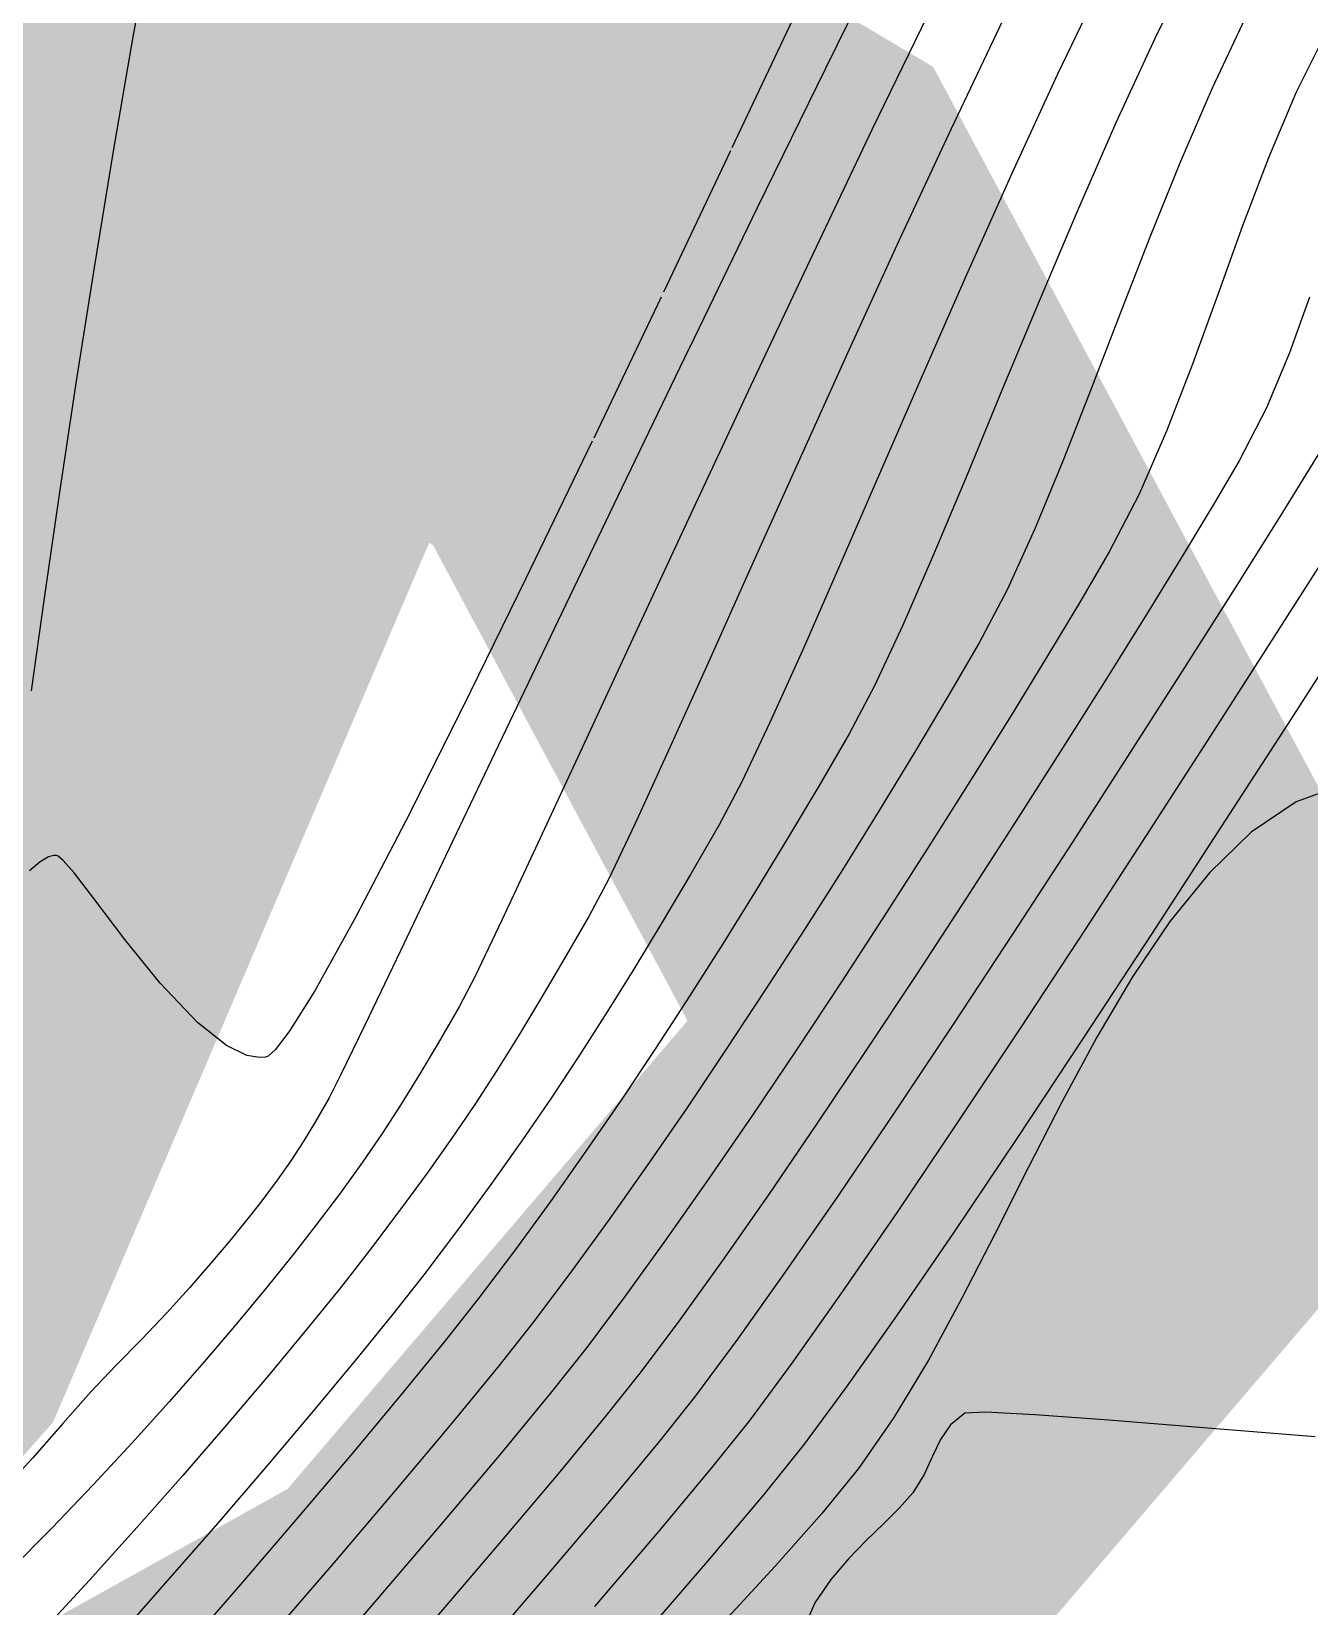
# Model space of a CAD drawing. Header units: feet. Extents: x 26064 to 27719, y 16802 to 28989.
# Drawn here: x 27603.58 to 27629.13, y 17988.97 to 18020.47 of the extents above; entities that cross this region are included whole.
import ezdxf

# ---------------------------------------------------------------- set-up
doc = ezdxf.new("R2010")
doc.units = ezdxf.units.FT
doc.header["$LTSCALE"] = 50
doc.header["$MEASUREMENT"] = 0
doc.linetypes.add('HIDDEN', pattern=[0.375, 0.25, -0.125])
doc.linetypes.add('HIDN25', pattern=[0.0938, 0.0625, -0.0313])
for name, color, linetype in [('CONT-MJR', 160, 'HIDDEN'), ('CONT-MNR', 55, 'HIDN25'), ('SILT_FENCE', 1, 'HIDDEN'), ('WATER', 5, 'Continuous')]:
    doc.layers.add(name, color=color, linetype=linetype)

msp = doc.modelspace()

# ---------------------------------------------------------------- linework, layer by layer
at = {"layer": 'CONT-MJR', "color": 7, "extrusion": (0.90147, -0.432842, 0)}
msp.add_line((27625.00078, 18021.50347, 625), (27624.09369, 18019.6143, 625), dxfattribs=at)
at = {"layer": 'CONT-MJR', "color": 7, "extrusion": (0.90818, -0.41858, 0)}
msp.add_line((27624.09369, 18019.6143, 625), (27623.17879, 18017.62927, 625), dxfattribs=at)
at = {"layer": 'CONT-MJR', "color": 7}
for p, q in [((27623.17879, 18017.62927, 625), (27622.27068, 18015.60093, 625)), ((27622.27068, 18015.60093, 625), (27621.38394, 18013.58179, 625)), ((27621.38394, 18013.58179, 625), (27620.53318, 18011.62441, 625)), ((27629.30596, 18012.01152, 630), (27628.54213, 18010.77928, 630)), ((27628.54213, 18010.77928, 630), (27627.64303, 18009.34537, 630)), ((27625.54157, 18006.04108, 630), (27624.39051, 18004.25498, 630)), ((27617.78176, 18005.4631, 625), (27617.3298, 18004.6025, 625)), ((27617.3298, 18004.6025, 625), (27616.75182, 18003.60756, 625)), ((27623.20674, 18002.43577, 630), (27622.01592, 18000.62559, 630)), ((27611.42366, 17995.60754, 625), (27610.80398, 17994.81671, 625))]:
    msp.add_line(p, q, dxfattribs=at)
at = {"layer": 'CONT-MJR', "color": 7, "extrusion": (0.917279, -0.398244, 0)}
msp.add_line((27620.53318, 18011.62441, 625), (27619.73298, 18009.78131, 625), dxfattribs=at)
at = {"layer": 'CONT-MJR', "color": 7, "extrusion": (0.915824, -0.40158, 0)}
msp.add_line((27619.73298, 18009.78131, 625), (27618.99795, 18008.10504, 625), dxfattribs=at)
at = {"layer": 'CONT-MJR', "color": 7, "extrusion": (0.844927, -0.534881, 0)}
msp.add_line((27627.64303, 18009.34537, 630), (27626.6343, 18007.75192, 630), dxfattribs=at)
at = {"layer": 'CONT-MJR', "color": 7, "extrusion": (0.912002, -0.410187, 0)}
msp.add_line((27618.99795, 18008.10504, 625), (27618.34268, 18006.64812, 625), dxfattribs=at)
at = {"layer": 'CONT-MJR', "color": 7, "extrusion": (0.842767, -0.538278, 0)}
msp.add_line((27626.6343, 18007.75192, 630), (27625.54157, 18006.04108, 630), dxfattribs=at)
at = {"layer": 'CONT-MJR', "color": 7, "extrusion": (0.903859, -0.42783, 0)}
msp.add_line((27618.34268, 18006.64812, 625), (27617.78176, 18005.4631, 625), dxfattribs=at)
at = {"layer": 'CONT-MJR', "color": 7, "extrusion": (0.838174, -0.545403, 0)}
msp.add_line((27624.39051, 18004.25498, 630), (27623.20674, 18002.43577, 630), dxfattribs=at)
at = {"layer": 'CONT-MJR', "color": 7, "extrusion": (0.860719, -0.50908, 0)}
msp.add_line((27616.75182, 18003.60756, 625), (27616.19081, 18002.65905, 625), dxfattribs=at)
at = {"layer": 'CONT-MJR', "color": 7, "extrusion": (0.855614, -0.517615, 0)}
msp.add_line((27616.19081, 18002.65905, 625), (27615.63936, 18001.74751, 625), dxfattribs=at)
at = {"layer": 'CONT-MJR', "color": 7, "extrusion": (0.84938, -0.527782, 0)}
msp.add_line((27615.63936, 18001.74751, 625), (27615.09005, 18000.86347, 625), dxfattribs=at)
at = {"layer": 'CONT-MJR', "color": 7, "extrusion": (0.842108, -0.539309, 0)}
msp.add_line((27615.09005, 18000.86347, 625), (27614.53546, 17999.9975, 625), dxfattribs=at)
at = {"layer": 'CONT-MJR', "color": 7, "extrusion": (0.832145, -0.554558, 0)}
msp.add_line((27622.01592, 18000.62559, 630), (27620.84369, 17998.86658, 630), dxfattribs=at)
at = {"layer": 'CONT-MJR', "color": 7, "extrusion": (0.833971, -0.551808, 0)}
msp.add_line((27614.53546, 17999.9975, 625), (27613.96816, 17999.14013, 625), dxfattribs=at)
at = {"layer": 'CONT-MJR', "color": 7, "extrusion": (0.825217, -0.564815, 0)}
msp.add_line((27613.96816, 17999.14013, 625), (27613.38076, 17998.2819, 625), dxfattribs=at)
at = {"layer": 'CONT-MJR', "color": 7, "extrusion": (0.828003, -0.560724, 0)}
msp.add_line((27620.84369, 17998.86658, 630), (27619.71568, 17997.2009, 630), dxfattribs=at)
at = {"layer": 'CONT-MJR', "color": 7, "extrusion": (0.816145, -0.577848, 0)}
msp.add_line((27613.38076, 17998.2819, 625), (27612.76581, 17997.41337, 625), dxfattribs=at)
at = {"layer": 'CONT-MJR', "color": 7, "extrusion": (0.807067, -0.590461, 0)}
msp.add_line((27612.76581, 17997.41337, 625), (27612.11592, 17996.52506, 625), dxfattribs=at)
at = {"layer": 'CONT-MJR', "color": 7, "extrusion": (0.822509, -0.568752, 0)}
msp.add_line((27619.71568, 17997.2009, 630), (27618.65755, 17995.67067, 630), dxfattribs=at)
at = {"layer": 'CONT-MJR', "color": 7, "extrusion": (0.798276, -0.602292, 0)}
msp.add_line((27612.11592, 17996.52506, 625), (27611.42366, 17995.60754, 625), dxfattribs=at)
at = {"layer": 'CONT-MJR', "color": 7, "extrusion": (0.814744, -0.57982, 0)}
msp.add_line((27618.65755, 17995.67067, 630), (27617.69494, 17994.31804, 630), dxfattribs=at)
at = {"layer": 'CONT-MJR', "color": 7, "extrusion": (0.776791, -0.629759, 0)}
msp.add_line((27610.80398, 17994.81671, 625), (27610.05877, 17993.89751, 625), dxfattribs=at)
at = {"layer": 'CONT-MJR', "color": 7, "extrusion": (0.802786, -0.596267, 0)}
msp.add_line((27617.69494, 17994.31804, 630), (27616.8535, 17993.18516, 630), dxfattribs=at)
at = {"layer": 'CONT-MJR', "color": 7, "extrusion": (0.76927, -0.638924, 0)}
msp.add_line((27610.05877, 17993.89751, 625), (27609.20662, 17992.87152, 625), dxfattribs=at)
at = {"layer": 'CONT-MJR', "color": 7, "extrusion": (0.782831, -0.622234, 0)}
msp.add_line((27616.8535, 17993.18516, 630), (27616.13348, 17992.2793, 630), dxfattribs=at)
at = {"layer": 'CONT-MJR', "color": 7, "extrusion": (0.763308, -0.646034, 0)}
msp.add_line((27609.20662, 17992.87152, 625), (27608.26614, 17991.76032, 625), dxfattribs=at)
at = {"layer": 'CONT-MJR', "color": 7, "extrusion": (0.769934, -0.638124, 0)}
msp.add_line((27616.13348, 17992.2793, 630), (27615.13418, 17991.0736, 630), dxfattribs=at)
at = {"layer": 'CONT-MJR', "color": 7, "extrusion": (0.758233, -0.651984, 0)}
msp.add_line((27608.26614, 17991.76032, 625), (27607.25593, 17990.58548, 625), dxfattribs=at)
at = {"layer": 'CONT-MJR', "color": 7, "extrusion": (0.762772, -0.646667, 0)}
msp.add_line((27615.13418, 17991.0736, 630), (27613.88953, 17989.60547, 630), dxfattribs=at)
at = {"layer": 'CONT-MJR', "color": 7, "extrusion": (0.753632, -0.657297, 0)}
msp.add_line((27607.25593, 17990.58548, 625), (27606.19459, 17989.36859, 625), dxfattribs=at)
at = {"layer": 'CONT-MJR', "color": 7, "extrusion": (0.758178, -0.652047, 0)}
msp.add_line((27613.88953, 17989.60547, 630), (27612.43342, 17987.91236, 630), dxfattribs=at)
at = {"layer": 'CONT-MJR', "color": 7, "extrusion": (0.749215, -0.662327, 0)}
msp.add_line((27606.19459, 17989.36859, 625), (27605.10072, 17988.13122, 625), dxfattribs=at)
at = {"layer": 'CONT-MNR', "color": 7}
for p, q in [((27605.61234, 18020.36088, 621), (27606.00839, 18022.52541, 621)), ((27618.92017, 18020.96994, 621), (27617.5536, 18018.08012, 621)), ((27622.99979, 18020.69354, 624), (27621.9649, 18018.52216, 624)), ((27628.86626, 18019.25319, 628), (27628.31328, 18017.9462, 628)), ((27604.83736, 18015.74813, 621), (27605.21935, 18018.07924, 621)), ((27626.55027, 18017.87053, 627), (27625.93923, 18016.35609, 627)), ((27624.48318, 18016.87203, 626), (27623.72345, 18015.0781, 626)), ((27627.79382, 18016.58171, 628), (27627.29154, 18015.19302, 628)), ((27604.47437, 18013.43523, 621), (27604.83736, 18015.74813, 621)), ((27619.13883, 18015.89156, 623), (27617.90741, 18013.2789, 623)), ((27623.72345, 18015.0781, 626), (27622.98775, 18013.30744, 626)), ((27616.72244, 18014.12541, 622), (27615.38237, 18011.34558, 622)), ((27628.72988, 18014.04063, 629), (27628.27085, 18012.94287, 629)), ((27604.13832, 18011.20816, 621), (27604.47437, 18013.43523, 621)), ((27621.61807, 18010.021, 626), (27620.99889, 18008.59775, 626)), ((27613.45921, 18009.51516, 621), (27612.20589, 18006.95809, 621)), ((27623.08402, 18009.30237, 627), (27622.52796, 18008.24245, 627)), ((27620.99889, 18008.59775, 626), (27620.43336, 18007.38282, 626)), ((27630.07761, 18008.77129, 632), (27628.74958, 18006.70372, 632)), ((27622.52796, 18008.24245, 627), (27621.9011, 18007.16852, 627)), ((27623.89275, 18007.98097, 628), (27623.16365, 18006.78896, 628)), ((27620.43336, 18007.38282, 626), (27619.92888, 18006.42248, 626)), ((27612.20589, 18006.95809, 621), (27611.06318, 18004.68153, 621)), ((27621.9011, 18007.16852, 627), (27621.23183, 18006.04732, 627)), ((27627.21282, 18006.47542, 631), (27625.94223, 18004.50705, 631)), ((27616.3107, 18006.0786, 624), (27615.6455, 18004.63098, 624)), ((27621.23183, 18006.04732, 627), (27620.52648, 18004.88977, 627)), ((27629.90711, 18005.44076, 633), (27628.86442, 18005.06244, 633)), ((27620.52648, 18004.88977, 627), (27619.79134, 18003.7068, 627)), ((27627.37492, 18004.57517, 632), (27625.98431, 18002.43622, 632)), ((27604.07955, 18003.98895, 621), (27604.027, 18003.98976, 621)), ((27604.11437, 18003.97536, 621), (27604.07955, 18003.98895, 621)), ((27604.8221, 18003.13137, 621), (27604.42902, 18003.64269, 621)), ((27605.44238, 18002.31254, 621), (27604.8221, 18003.13137, 621)), ((27618.05622, 18003.27538, 626), (27617.40238, 18002.22318, 626)), ((27620.67528, 18002.85114, 628), (27619.78621, 18001.48551, 628)), ((27612.9809, 18002.69402, 623), (27612.44687, 18001.57744, 623)), ((27614.73072, 18002.78253, 624), (27614.2238, 18001.90798, 624)), ((27624.64528, 18002.51335, 631), (27623.35106, 18000.5422, 631)), ((27626.33966, 18002.67332, 633), (27625.59132, 18001.56489, 633)), ((27606.15284, 18001.43493, 621), (27605.44238, 18002.31254, 621)), ((27617.40238, 18002.22318, 626), (27616.73533, 18001.17441, 626)), ((27614.2238, 18001.90798, 624), (27613.75647, 18001.11454, 624)), ((27612.44687, 18001.57744, 623), (27612.13163, 18000.96256, 623)), ((27613.75647, 18001.11454, 624), (27613.31375, 18000.38151, 624)), ((27607.47739, 18000.18897, 621), (27606.89661, 18000.64951, 621)), ((27608.73213, 18000.47133, 621), (27608.44839, 18000.10215, 621)), ((27613.31375, 18000.38151, 624), (27612.88072, 17999.68817, 624)), ((27624.60846, 18000.33745, 632), (27623.27809, 17998.32942, 632)), ((27624.87603, 18000.35426, 633), (27624.18567, 17999.07374, 633)), ((27607.88557, 17999.99217, 621), (27607.47739, 18000.18897, 621)), ((27608.2566, 17999.95897, 621), (27608.13781, 17999.94985, 621)), ((27612.88072, 17999.68817, 624), (27612.44243, 17999.01381, 624)), ((27624.18567, 17999.07374, 633), (27623.5121, 17997.75563, 633)), ((27616.67924, 17998.93916, 627), (27615.88988, 17997.79292, 627)), ((27609.25775, 17998.67129, 622), (27609.01079, 17998.26506, 622)), ((27609.01079, 17998.26506, 622), (27608.76455, 17997.88631, 622)), ((27611.98393, 17998.33773, 624), (27611.49026, 17997.63921, 624)), ((27608.49191, 17997.49748, 622), (27608.16575, 17997.06097, 622)), ((27617.1113, 17997.51337, 628), (27616.25784, 17996.29848, 628)), ((27623.5121, 17997.75563, 633), (27622.84719, 17996.43223, 633)), ((27609.75661, 17997.24716, 623), (27609.25172, 17996.5765, 623)), ((27608.16575, 17997.06097, 622), (27607.88014, 17996.69616, 622)), ((27613.95433, 17997.07411, 626), (27613.23569, 17996.08782, 626)), ((27615.10861, 17996.6868, 627), (27614.34175, 17995.63171, 627)), ((27607.5436, 17996.28297, 622), (27607.16098, 17995.83002, 622)), ((27622.84719, 17996.43223, 633), (27622.1828, 17995.13584, 633)), ((27608.7924, 17995.98721, 623), (27608.26549, 17995.33252, 623)), ((27613.23569, 17996.08782, 626), (27612.50963, 17995.12306, 626)), ((27617.39475, 17995.89425, 629), (27616.54099, 17994.70575, 629)), ((27606.73713, 17995.34593, 622), (27606.27689, 17994.83929, 622)), ((27612.50963, 17995.12306, 626), (27611.84489, 17994.2772, 626)), ((27613.59559, 17994.63859, 627), (27612.8948, 17993.74995, 627)), ((27608.31454, 17993.5908, 624), (27607.48523, 17992.61378, 624)), ((27606.33377, 17993.06796, 623), (27605.59108, 17992.24356, 623)), ((27611.01305, 17993.25562, 626), (27610.0382, 17992.08605, 626)), ((27619.86686, 17993.35553, 632), (27619.02543, 17992.2162, 632)), ((27622.24051, 17992.83594, 634), (27621.95038, 17992.6073, 634)), ((27623.6416, 17992.80325, 634), (27622.65823, 17992.85497, 634)), ((27629.24747, 17992.36688, 634), (27627.01004, 17992.5449, 634)), ((27619.02543, 17992.2162, 632), (27618.22141, 17991.21304, 632)), ((27614.1079, 17991.62436, 629), (27612.93016, 17990.22994, 629)), ((27620.1114, 17991.73173, 633), (27619.37833, 17990.83242, 633)), ((27605.68238, 17990.55113, 624), (27604.73823, 17989.50093, 624)), ((27619.91118, 17989.92232, 634), (27619.56172, 17989.50964, 634)), ((27617.09478, 17989.87573, 632), (27615.68638, 17988.24704, 632)), ((27618.44611, 17989.77638, 633), (27617.34768, 17988.58658, 633)), ((27607.75597, 17989.41383, 626), (27606.49679, 17987.96663, 626)), ((27619.56172, 17989.50964, 634), (27619.24251, 17989.04357, 634)), ((27619.24251, 17989.04357, 634), (27619.04515, 17988.60018, 634))]:
    msp.add_line(p, q, dxfattribs=at)
at = {"layer": 'CONT-MNR', "color": 7, "extrusion": (0.896387, -0.443272, 0)}
msp.add_line((27620.77611, 18022.40644, 622), (27619.45218, 18019.72917, 622), dxfattribs=at)
at = {"layer": 'CONT-MNR', "color": 7, "extrusion": (0.895706, -0.444646, 0)}
msp.add_line((27626.83254, 18021.93084, 626), (27626.04513, 18020.34466, 626), dxfattribs=at)
at = {"layer": 'CONT-MNR', "color": 7, "extrusion": (0.899737, -0.436433, 0)}
msp.add_line((27621.61332, 18021.03574, 623), (27620.3839, 18018.50121, 623), dxfattribs=at)
at = {"layer": 'CONT-MNR', "color": 7, "extrusion": (0.903085, -0.429463, 0)}
msp.add_line((27627.8409, 18020.72069, 627), (27627.18296, 18019.33717, 627), dxfattribs=at)
at = {"layer": 'CONT-MNR', "color": 7, "extrusion": (0.895961, -0.444133, 0)}
msp.add_line((27629.46913, 18020.46937, 628), (27628.86626, 18019.25319, 628), dxfattribs=at)
at = {"layer": 'CONT-MNR', "color": 7, "extrusion": (0.985488, -0.169743, 0)}
msp.add_line((27605.21935, 18018.07924, 621), (27605.61234, 18020.36088, 621), dxfattribs=at)
at = {"layer": 'CONT-MNR', "color": 7, "extrusion": (0.907921, -0.419142, 0)}
msp.add_line((27626.04513, 18020.34466, 626), (27625.25954, 18018.64297, 626), dxfattribs=at)
at = {"layer": 'CONT-MNR', "color": 7, "extrusion": (0.898291, -0.4394, 0)}
msp.add_line((27619.45218, 18019.72917, 622), (27618.09, 18016.94439, 622), dxfattribs=at)
at = {"layer": 'CONT-MNR', "color": 7, "extrusion": (0.918204, -0.396108, 0)}
msp.add_line((27627.18296, 18019.33717, 627), (27626.55027, 18017.87053, 627), dxfattribs=at)
at = {"layer": 'CONT-MNR', "color": 7, "extrusion": (0.915858, -0.401502, 0)}
msp.add_line((27625.25954, 18018.64297, 626), (27624.48318, 18016.87203, 626), dxfattribs=at)
at = {"layer": 'CONT-MNR', "color": 7, "extrusion": (0.90254, -0.430606, 0)}
msp.add_line((27620.3839, 18018.50121, 623), (27619.13883, 18015.89156, 623), dxfattribs=at)
at = {"layer": 'CONT-MNR', "color": 7, "extrusion": (0.906642, -0.421901, 0)}
msp.add_line((27621.9649, 18018.52216, 624), (27620.92347, 18016.28419, 624), dxfattribs=at)
at = {"layer": 'CONT-MNR', "color": 7, "extrusion": (0.903488, -0.428613, 0)}
msp.add_line((27617.5536, 18018.08012, 621), (27616.16598, 18015.1551, 621), dxfattribs=at)
at = {"layer": 'CONT-MNR', "color": 7, "extrusion": (0.934567, -0.355787, 0)}
msp.add_line((27628.31328, 18017.9462, 628), (27627.79382, 18016.58171, 628), dxfattribs=at)
at = {"layer": 'CONT-MNR', "color": 7, "extrusion": (0.899716, -0.436476, 0)}
msp.add_line((27618.09, 18016.94439, 622), (27616.72244, 18014.12541, 622), dxfattribs=at)
at = {"layer": 'CONT-MNR', "color": 7, "extrusion": (0.909388, -0.415949, 0)}
msp.add_line((27620.92347, 18016.28419, 624), (27619.89529, 18014.03628, 624), dxfattribs=at)
at = {"layer": 'CONT-MNR', "color": 7, "extrusion": (0.932185, -0.361983, 0)}
msp.add_line((27625.93923, 18016.35609, 627), (27625.34629, 18014.82914, 627), dxfattribs=at)
at = {"layer": 'CONT-MNR', "color": 7, "extrusion": (0.902407, -0.430884, 0)}
msp.add_line((27616.16598, 18015.1551, 621), (27614.79021, 18012.2738, 621), dxfattribs=at)
at = {"layer": 'CONT-MNR', "color": 7, "extrusion": (0.939837, -0.341623, 0)}
msp.add_line((27627.29154, 18015.19302, 628), (27626.79007, 18013.81344, 628), dxfattribs=at)
at = {"layer": 'CONT-MNR', "color": 7, "extrusion": (0.940892, -0.338707, 0)}
msp.add_line((27629.13127, 18015.15565, 629), (27628.72988, 18014.04063, 629), dxfattribs=at)
at = {"layer": 'CONT-MNR', "color": 7, "extrusion": (0.933366, -0.358925, 0)}
msp.add_line((27625.34629, 18014.82914, 627), (27624.76787, 18013.32499, 627), dxfattribs=at)
at = {"layer": 'CONT-MNR', "color": 7, "extrusion": (0.911204, -0.411955, 0)}
msp.add_line((27619.89529, 18014.03628, 624), (27618.90014, 18011.83511, 624), dxfattribs=at)
at = {"layer": 'CONT-MNR', "color": 7, "extrusion": (0.932711, -0.360624, 0)}
msp.add_line((27626.79007, 18013.81344, 628), (27626.27307, 18012.47628, 628), dxfattribs=at)
at = {"layer": 'CONT-MNR', "color": 7, "extrusion": (0.905984, -0.423312, 0)}
msp.add_line((27617.90741, 18013.2789, 623), (27616.71895, 18010.73534, 623), dxfattribs=at)
at = {"layer": 'CONT-MNR', "color": 7, "extrusion": (0.92395, -0.382514, 0)}
msp.add_line((27622.98775, 18013.30744, 626), (27622.28349, 18011.60632, 626), dxfattribs=at)
at = {"layer": 'CONT-MNR', "color": 7, "extrusion": (0.930887, -0.365307, 0)}
msp.add_line((27624.76787, 18013.32499, 627), (27624.2004, 18011.87894, 627), dxfattribs=at)
at = {"layer": 'CONT-MNR', "color": 7, "extrusion": (0.889514, -0.456908, 0)}
msp.add_line((27628.27085, 18012.94287, 629), (27627.72613, 18011.8824, 629), dxfattribs=at)
at = {"layer": 'CONT-MNR', "color": 7, "extrusion": (0.900649, -0.434548, 0)}
msp.add_line((27614.79021, 18012.2738, 621), (27613.45921, 18009.51516, 621), dxfattribs=at)
at = {"layer": 'CONT-MNR', "color": 7, "extrusion": (0.916954, -0.398994, 0)}
msp.add_line((27626.27307, 18012.47628, 628), (27625.72418, 18011.21484, 628), dxfattribs=at)
at = {"layer": 'CONT-MNR', "color": 7, "extrusion": (0.912192, -0.409763, 0)}
msp.add_line((27618.90014, 18011.83511, 624), (27617.9578, 18009.73733, 624), dxfattribs=at)
at = {"layer": 'CONT-MNR', "color": 7, "extrusion": (0.923925, -0.382573, 0)}
msp.add_line((27624.2004, 18011.87894, 627), (27623.64031, 18010.5263, 627), dxfattribs=at)
at = {"layer": 'CONT-MNR', "color": 7, "extrusion": (0.862116, -0.506711, 0)}
msp.add_line((27627.72613, 18011.8824, 629), (27627.23243, 18011.04241, 629), dxfattribs=at)
at = {"layer": 'CONT-MNR', "color": 7, "extrusion": (0.901605, -0.432561, 0)}
msp.add_line((27615.38237, 18011.34558, 622), (27614.10265, 18008.67821, 622), dxfattribs=at)
at = {"layer": 'CONT-MNR', "color": 7, "extrusion": (0.922068, -0.387028, 0)}
msp.add_line((27622.28349, 18011.60632, 626), (27621.61807, 18010.021, 626), dxfattribs=at)
at = {"layer": 'CONT-MNR', "color": 7, "extrusion": (0.989619, -0.143714, 0)}
msp.add_line((27603.83719, 18009.13459, 621), (27604.13832, 18011.20816, 621), dxfattribs=at)
at = {"layer": 'CONT-MNR', "color": 7, "extrusion": (0.887885, -0.460066, 0)}
msp.add_line((27625.72418, 18011.21484, 628), (27625.12705, 18010.06242, 628), dxfattribs=at)
at = {"layer": 'CONT-MNR', "color": 7, "extrusion": (0.856193, -0.516656, 0)}
msp.add_line((27627.23243, 18011.04241, 629), (27626.61539, 18010.01987, 629), dxfattribs=at)
at = {"layer": 'CONT-MNR', "color": 7, "extrusion": (0.906894, -0.421359, 0)}
msp.add_line((27616.71895, 18010.73534, 623), (27615.60277, 18008.33296, 623), dxfattribs=at)
at = {"layer": 'CONT-MNR', "color": 7, "extrusion": (0.910379, -0.413776, 0)}
msp.add_line((27623.64031, 18010.5263, 627), (27623.08402, 18009.30237, 627), dxfattribs=at)
at = {"layer": 'CONT-MNR', "color": 7, "extrusion": (0.863005, -0.505195, 0)}
msp.add_line((27625.12705, 18010.06242, 628), (27624.55129, 18009.07888, 628), dxfattribs=at)
at = {"layer": 'CONT-MNR', "color": 7, "extrusion": (0.843313, -0.537423, 0)}
msp.add_line((27629.5585, 18010.14461, 631), (27628.42794, 18008.37056, 631), dxfattribs=at)
at = {"layer": 'CONT-MNR', "color": 7, "extrusion": (0.851988, -0.523562, 0)}
msp.add_line((27626.61539, 18010.01987, 629), (27625.89198, 18008.84267, 629), dxfattribs=at)
at = {"layer": 'CONT-MNR', "color": 7, "extrusion": (0.912315, -0.40949, 0)}
msp.add_line((27617.9578, 18009.73733, 624), (27617.08806, 18007.7996, 624), dxfattribs=at)
at = {"layer": 'CONT-MNR', "color": 7, "extrusion": (0.990422, -0.13807, 0)}
msp.add_line((27603.57895, 18007.28216, 621), (27603.83719, 18009.13459, 621), dxfattribs=at)
at = {"layer": 'CONT-MNR', "color": 7, "extrusion": (0.857564, -0.514377, 0)}
msp.add_line((27624.55129, 18009.07888, 628), (27623.89275, 18007.98097, 628), dxfattribs=at)
at = {"layer": 'CONT-MNR', "color": 7, "extrusion": (0.848627, -0.528991, 0)}
msp.add_line((27625.89198, 18008.84267, 629), (27625.07918, 18007.53874, 629), dxfattribs=at)
at = {"layer": 'CONT-MNR', "color": 7, "extrusion": (0.902183, -0.431353, 0)}
msp.add_line((27614.10265, 18008.67821, 622), (27612.91617, 18006.19666, 622), dxfattribs=at)
at = {"layer": 'CONT-MNR', "color": 7, "extrusion": (0.907286, -0.420515, 0)}
msp.add_line((27615.60277, 18008.33296, 623), (27614.58816, 18006.14389, 623), dxfattribs=at)
at = {"layer": 'CONT-MNR', "color": 7, "extrusion": (0.841822, -0.539755, 0)}
msp.add_line((27628.42794, 18008.37056, 631), (27627.21282, 18006.47542, 631), dxfattribs=at)
at = {"layer": 'CONT-MNR', "color": 7, "extrusion": (0.911344, -0.411646, 0)}
msp.add_line((27617.08806, 18007.7996, 624), (27616.3107, 18006.0786, 624), dxfattribs=at)
at = {"layer": 'CONT-MNR', "color": 7, "extrusion": (0.845684, -0.533684, 0)}
msp.add_line((27625.07918, 18007.53874, 629), (27624.19394, 18006.13598, 629), dxfattribs=at)
at = {"layer": 'CONT-MNR', "color": 7, "extrusion": (0.849115, -0.528207, 0)}
msp.add_line((27623.16365, 18006.78896, 628), (27622.37623, 18005.52314, 628), dxfattribs=at)
at = {"layer": 'CONT-MNR', "color": 7, "extrusion": (0.840043, -0.54252, 0)}
msp.add_line((27628.74958, 18006.70372, 632), (27627.37492, 18004.57517, 632), dxfattribs=at)
at = {"layer": 'CONT-MNR', "color": 7, "extrusion": (0.864069, -0.503374, 0)}
msp.add_line((27619.92888, 18006.42248, 626), (27619.32044, 18005.37805, 626), dxfattribs=at)
at = {"layer": 'CONT-MNR', "color": 7, "extrusion": (0.90253, -0.430627, 0)}
msp.add_line((27612.91617, 18006.19666, 622), (27611.85578, 18003.97424, 622), dxfattribs=at)
at = {"layer": 'CONT-MNR', "color": 7, "extrusion": (0.907032, -0.421061, 0)}
msp.add_line((27614.58816, 18006.14389, 623), (27613.70444, 18004.2402, 623), dxfattribs=at)
at = {"layer": 'CONT-MNR', "color": 7, "extrusion": (0.842908, -0.538057, 0)}
msp.add_line((27624.19394, 18006.13598, 629), (27623.25325, 18004.66231, 629), dxfattribs=at)
at = {"layer": 'CONT-MNR', "color": 7, "extrusion": (0.859466, -0.511192, 0)}
msp.add_line((27619.32044, 18005.37805, 626), (27618.6959, 18004.32801, 626), dxfattribs=at)
at = {"layer": 'CONT-MNR', "color": 7, "extrusion": (0.845417, -0.534107, 0)}
msp.add_line((27622.37623, 18005.52314, 628), (27621.54269, 18004.20378, 628), dxfattribs=at)
at = {"layer": 'CONT-MNR', "color": 7, "extrusion": (0.561383, -0.827556, 0)}
msp.add_line((27628.86442, 18005.06244, 633), (27627.96808, 18004.4544, 633), dxfattribs=at)
at = {"layer": 'CONT-MNR', "color": 7, "extrusion": (0.886781, -0.46219, 0)}
msp.add_line((27611.06318, 18004.68153, 621), (27610.06398, 18002.76442, 621), dxfattribs=at)
at = {"layer": 'CONT-MNR', "color": 7, "extrusion": (0.902523, -0.430642, 0)}
msp.add_line((27615.6455, 18004.63098, 624), (27615.11224, 18003.5134, 624), dxfattribs=at)
at = {"layer": 'CONT-MNR', "color": 7, "extrusion": (0.840123, -0.542395, 0)}
msp.add_line((27623.25325, 18004.66231, 629), (27622.27406, 18003.14565, 629), dxfattribs=at)
at = {"layer": 'CONT-MNR', "color": 7, "extrusion": (0.838242, -0.545299, 0)}
msp.add_line((27625.94223, 18004.50705, 631), (27624.64528, 18002.51335, 631), dxfattribs=at)
at = {"layer": 'CONT-MNR', "color": 7, "extrusion": (0.693346, -0.720605, 0)}
msp.add_line((27627.96808, 18004.4544, 633), (27627.12921, 18003.64726, 633), dxfattribs=at)
at = {"layer": 'CONT-MNR', "color": 7, "extrusion": (0.905738, -0.423839, 0)}
msp.add_line((27613.70444, 18004.2402, 623), (27612.9809, 18002.69402, 623), dxfattribs=at)
at = {"layer": 'CONT-MNR', "color": 7, "extrusion": (0.85458, -0.51932, 0)}
msp.add_line((27618.6959, 18004.32801, 626), (27618.05622, 18003.27538, 626), dxfattribs=at)
at = {"layer": 'CONT-MNR', "color": 7, "extrusion": (0.841783, -0.539816, 0)}
msp.add_line((27621.54269, 18004.20378, 628), (27620.67528, 18002.85114, 628), dxfattribs=at)
at = {"layer": 'CONT-MNR', "color": 7, "extrusion": (0.643861, -0.765142, 0)}
msp.add_line((27603.75389, 18003.8664, 621), (27603.53902, 18003.68559, 621), dxfattribs=at)
at = {"layer": 'CONT-MNR', "color": 7, "extrusion": (0.502428, -0.864619, 0)}
msp.add_line((27603.91902, 18003.96236, 621), (27603.75389, 18003.8664, 621), dxfattribs=at)
at = {"layer": 'CONT-MNR', "color": 7, "extrusion": (0.245971, -0.969277, 0)}
msp.add_line((27604.027, 18003.98976, 621), (27603.91902, 18003.96236, 621), dxfattribs=at)
at = {"layer": 'CONT-MNR', "color": 7, "extrusion": (-0.64542, -0.763828, 0)}
msp.add_line((27604.21349, 18003.89161, 621), (27604.11437, 18003.97536, 621), dxfattribs=at)
at = {"layer": 'CONT-MNR', "color": 7, "extrusion": (0.755982, 0.654593, 0)}
msp.add_line((27604.42902, 18003.64269, 621), (27604.21349, 18003.89161, 621), dxfattribs=at)
at = {"layer": 'CONT-MNR', "color": 7, "extrusion": (0.902592, -0.430498, 0)}
msp.add_line((27611.85578, 18003.97424, 622), (27610.95435, 18002.08429, 622), dxfattribs=at)
at = {"layer": 'CONT-MNR', "color": 7, "extrusion": (0.886483, -0.462761, 0)}
msp.add_line((27615.11224, 18003.5134, 624), (27614.73072, 18002.78253, 624), dxfattribs=at)
at = {"layer": 'CONT-MNR', "color": 7, "extrusion": (0.844753, -0.535156, 0)}
msp.add_line((27619.79134, 18003.7068, 627), (27619.03274, 18002.50933, 627), dxfattribs=at)
at = {"layer": 'CONT-MNR', "color": 7, "extrusion": (0.776808, -0.629737, 0)}
msp.add_line((27627.12921, 18003.64726, 633), (27626.33966, 18002.67332, 633), dxfattribs=at)
at = {"layer": 'CONT-MNR', "color": 7, "extrusion": (0.837177, -0.546932, 0)}
msp.add_line((27622.27406, 18003.14565, 629), (27621.27336, 18001.61389, 629), dxfattribs=at)
at = {"layer": 'CONT-MNR', "color": 7, "extrusion": (0.873845, -0.486205, 0)}
msp.add_line((27610.06398, 18002.76442, 621), (27609.2412, 18001.28566, 621), dxfattribs=at)
at = {"layer": 'CONT-MNR', "color": 7, "extrusion": (0.840012, -0.542567, 0)}
msp.add_line((27619.03274, 18002.50933, 627), (27618.25698, 18001.30829, 627), dxfattribs=at)
at = {"layer": 'CONT-MNR', "color": 7, "extrusion": (0.836318, -0.548245, 0)}
msp.add_line((27625.98431, 18002.43622, 632), (27624.60846, 18000.33745, 632), dxfattribs=at)
at = {"layer": 'CONT-MNR', "color": 7, "extrusion": (0.902186, -0.431348, 0)}
msp.add_line((27610.95435, 18002.08429, 622), (27610.24476, 18000.60014, 622), dxfattribs=at)
at = {"layer": 'CONT-MNR', "color": 7, "extrusion": (0.833912, -0.551897, 0)}
msp.add_line((27621.27336, 18001.61389, 629), (27620.26811, 18000.09496, 629), dxfattribs=at)
at = {"layer": 'CONT-MNR', "color": 7, "extrusion": (0.860953, -0.508685, 0)}
msp.add_line((27625.59132, 18001.56489, 633), (27624.87603, 18000.35426, 633), dxfattribs=at)
at = {"layer": 'CONT-MNR', "color": 7, "extrusion": (0.7261, 0.687589, 0)}
msp.add_line((27606.89661, 18000.64951, 621), (27606.15284, 18001.43493, 621), dxfattribs=at)
at = {"layer": 'CONT-MNR', "color": 7, "extrusion": (0.847947, -0.530082, 0)}
msp.add_line((27609.2412, 18001.28566, 621), (27608.73213, 18000.47133, 621), dxfattribs=at)
at = {"layer": 'CONT-MNR', "color": 7, "extrusion": (0.835007, -0.550239, 0)}
msp.add_line((27618.25698, 18001.30829, 627), (27617.47038, 18000.11459, 627), dxfattribs=at)
at = {"layer": 'CONT-MNR', "color": 7, "extrusion": (0.834047, -0.551693, 0)}
msp.add_line((27619.78621, 18001.48551, 628), (27618.8877, 18000.12715, 628), dxfattribs=at)
at = {"layer": 'CONT-MNR', "color": 7, "extrusion": (0.864752, -0.502199, 0)}
msp.add_line((27612.13163, 18000.96256, 623), (27611.70957, 18000.23579, 623), dxfattribs=at)
at = {"layer": 'CONT-MNR', "color": 7, "extrusion": (0.837784, -0.546002, 0)}
msp.add_line((27616.73533, 18001.17441, 626), (27616.05604, 18000.1321, 626), dxfattribs=at)
at = {"layer": 'CONT-MNR', "color": 7, "extrusion": (0.900653, -0.434539, 0)}
msp.add_line((27610.24476, 18000.60014, 622), (27609.75987, 17999.59513, 622), dxfattribs=at)
at = {"layer": 'CONT-MNR', "color": 7, "extrusion": (0.833011, -0.553256, 0)}
msp.add_line((27623.35106, 18000.5422, 631), (27622.08867, 17998.64149, 631), dxfattribs=at)
at = {"layer": 'CONT-MNR', "color": 7, "extrusion": (-0.165474, -0.986214, 0)}
msp.add_line((27608.13781, 17999.94985, 621), (27607.88557, 17999.99217, 621), dxfattribs=at)
at = {"layer": 'CONT-MNR', "color": 7, "extrusion": (-0.375148, 0.926965, 0)}
msp.add_line((27608.30987, 17999.98053, 621), (27608.2566, 17999.95897, 621), dxfattribs=at)
at = {"layer": 'CONT-MNR', "color": 7, "extrusion": (0.659769, -0.751468, 0)}
msp.add_line((27608.44839, 18000.10215, 621), (27608.30987, 17999.98053, 621), dxfattribs=at)
at = {"layer": 'CONT-MNR', "color": 7, "extrusion": (0.859461, -0.511202, 0)}
msp.add_line((27611.70957, 18000.23579, 623), (27611.32576, 17999.5905, 623), dxfattribs=at)
at = {"layer": 'CONT-MNR', "color": 7, "extrusion": (0.831299, -0.555826, 0)}
msp.add_line((27616.05604, 18000.1321, 626), (27615.36546, 17999.09927, 626), dxfattribs=at)
at = {"layer": 'CONT-MNR', "color": 7, "extrusion": (0.829594, -0.558368, 0)}
msp.add_line((27617.47038, 18000.11459, 627), (27616.67924, 17998.93916, 627), dxfattribs=at)
at = {"layer": 'CONT-MNR', "color": 7, "extrusion": (0.829594, -0.558367, 0)}
msp.add_line((27618.8877, 18000.12715, 628), (27617.99199, 17998.79635, 628), dxfattribs=at)
at = {"layer": 'CONT-MNR', "color": 7, "extrusion": (0.830135, -0.557563, 0)}
msp.add_line((27620.26811, 18000.09496, 629), (27619.27528, 17998.61677, 629), dxfattribs=at)
at = {"layer": 'CONT-MNR', "color": 7, "extrusion": (0.893601, -0.448863, 0)}
msp.add_line((27609.75987, 17999.59513, 622), (27609.53255, 17999.14258, 622), dxfattribs=at)
at = {"layer": 'CONT-MNR', "color": 7, "extrusion": (0.850587, -0.525835, 0)}
msp.add_line((27611.32576, 17999.5905, 623), (27610.95938, 17998.99786, 623), dxfattribs=at)
at = {"layer": 'CONT-MNR', "color": 7, "extrusion": (0.863878, -0.503701, 0)}
msp.add_line((27609.53255, 17999.14258, 622), (27609.25775, 17998.67129, 622), dxfattribs=at)
at = {"layer": 'CONT-MNR', "color": 7, "extrusion": (0.824264, -0.566205, 0)}
msp.add_line((27615.36546, 17999.09927, 626), (27614.66457, 17998.07894, 626), dxfattribs=at)
at = {"layer": 'CONT-MNR', "color": 7, "extrusion": (0.838442, -0.544991, 0)}
msp.add_line((27610.95938, 17998.99786, 623), (27610.58961, 17998.42899, 623), dxfattribs=at)
at = {"layer": 'CONT-MNR', "color": 7, "extrusion": (0.827627, -0.561278, 0)}
msp.add_line((27612.44243, 17999.01381, 624), (27611.98393, 17998.33773, 624), dxfattribs=at)
at = {"layer": 'CONT-MNR', "color": 7, "extrusion": (0.824448, -0.565938, 0)}
for p, q in [((27617.99199, 17998.79635, 628), (27617.1113, 17997.51337, 628)), ((27610.58961, 17998.42899, 623), (27610.19563, 17997.85504, 623))]:
    msp.add_line(p, q, dxfattribs=at)
at = {"layer": 'CONT-MNR', "color": 7, "extrusion": (0.825574, -0.564293, 0)}
msp.add_line((27619.27528, 17998.61677, 629), (27618.31183, 17997.20723, 629), dxfattribs=at)
at = {"layer": 'CONT-MNR', "color": 7, "extrusion": (0.829207, -0.558941, 0)}
msp.add_line((27622.08867, 17998.64149, 631), (27620.88722, 17996.8591, 631), dxfattribs=at)
at = {"layer": 'CONT-MNR', "color": 7, "extrusion": (0.83005, -0.557689, 0)}
msp.add_line((27623.27809, 17998.32942, 632), (27622.02389, 17996.46271, 632), dxfattribs=at)
at = {"layer": 'CONT-MNR', "color": 7, "extrusion": (0.818781, -0.574105, 0)}
msp.add_line((27608.76455, 17997.88631, 622), (27608.49191, 17997.49748, 622), dxfattribs=at)
at = {"layer": 'CONT-MNR', "color": 7, "extrusion": (0.81068, -0.585489, 0)}
msp.add_line((27610.19563, 17997.85504, 623), (27609.75661, 17997.24716, 623), dxfattribs=at)
at = {"layer": 'CONT-MNR', "color": 7, "extrusion": (0.816601, -0.577202, 0)}
msp.add_line((27614.66457, 17998.07894, 626), (27613.95433, 17997.07411, 626), dxfattribs=at)
at = {"layer": 'CONT-MNR', "color": 7, "extrusion": (0.816803, -0.576917, 0)}
msp.add_line((27615.88988, 17997.79292, 627), (27615.10861, 17996.6868, 627), dxfattribs=at)
at = {"layer": 'CONT-MNR', "color": 7, "extrusion": (0.80647, -0.591274, 0)}
msp.add_line((27611.49026, 17997.63921, 624), (27610.9465, 17996.89754, 624), dxfattribs=at)
at = {"layer": 'CONT-MNR', "color": 7, "extrusion": (0.819818, -0.572624, 0)}
msp.add_line((27618.31183, 17997.20723, 629), (27617.39475, 17995.89425, 629), dxfattribs=at)
at = {"layer": 'CONT-MNR', "color": 7, "extrusion": (0.797775, -0.602955, 0)}
msp.add_line((27610.9465, 17996.89754, 624), (27610.33769, 17996.09202, 624), dxfattribs=at)
at = {"layer": 'CONT-MNR', "color": 7, "extrusion": (0.823973, -0.566629, 0)}
msp.add_line((27620.88722, 17996.8591, 631), (27619.7758, 17995.24291, 631), dxfattribs=at)
at = {"layer": 'CONT-MNR', "color": 7, "extrusion": (0.775353, -0.631528, 0)}
msp.add_line((27607.88014, 17996.69616, 622), (27607.5436, 17996.28297, 622), dxfattribs=at)
at = {"layer": 'CONT-MNR', "color": 7, "extrusion": (0.788714, -0.614761, 0)}
msp.add_line((27609.25172, 17996.5765, 623), (27608.7924, 17995.98721, 623), dxfattribs=at)
at = {"layer": 'CONT-MNR', "color": 7, "extrusion": (0.810544, -0.585678, 0)}
msp.add_line((27616.25784, 17996.29848, 628), (27615.44386, 17995.17197, 628), dxfattribs=at)
at = {"layer": 'CONT-MNR', "color": 7, "extrusion": (0.82499, -0.565147, 0)}
msp.add_line((27622.02389, 17996.46271, 632), (27620.87658, 17994.78788, 632), dxfattribs=at)
at = {"layer": 'CONT-MNR', "color": 7, "extrusion": (0.787673, -0.616094, 0)}
msp.add_line((27610.33769, 17996.09202, 624), (27609.75546, 17995.34764, 624), dxfattribs=at)
at = {"layer": 'CONT-MNR', "color": 7, "extrusion": (0.752371, -0.658739, 0)}
msp.add_line((27607.16098, 17995.83002, 622), (27606.73713, 17995.34593, 622), dxfattribs=at)
at = {"layer": 'CONT-MNR', "color": 7, "extrusion": (0.799494, -0.600674, 0)}
msp.add_line((27614.34175, 17995.63171, 627), (27613.59559, 17994.63859, 627), dxfattribs=at)
at = {"layer": 'CONT-MNR', "color": 7, "extrusion": (0.770009, -0.638033, 0)}
msp.add_line((27608.26549, 17995.33252, 623), (27607.67644, 17994.62162, 623), dxfattribs=at)
at = {"layer": 'CONT-MNR', "color": 7, "extrusion": (0.77744, -0.628957, 0)}
msp.add_line((27609.75546, 17995.34764, 624), (27609.07618, 17994.508, 624), dxfattribs=at)
at = {"layer": 'CONT-MNR', "color": 7, "extrusion": (0.800416, -0.599445, 0)}
msp.add_line((27615.44386, 17995.17197, 628), (27614.68156, 17994.15411, 628), dxfattribs=at)
at = {"layer": 'CONT-MNR', "color": 7, "extrusion": (0.816263, -0.57768, 0)}
msp.add_line((27619.7758, 17995.24291, 631), (27618.78352, 17993.84081, 631), dxfattribs=at)
at = {"layer": 'CONT-MNR', "color": 7, "extrusion": (0.878721, -0.477337, 0)}
msp.add_line((27622.1828, 17995.13584, 633), (27621.51079, 17993.89875, 633), dxfattribs=at)
at = {"layer": 'CONT-MNR', "color": 7, "extrusion": (0.726921, -0.686721, 0)}
msp.add_line((27606.27689, 17994.83929, 622), (27605.7851, 17994.31872, 622), dxfattribs=at)
at = {"layer": 'CONT-MNR', "color": 7, "extrusion": (0.801344, -0.598204, 0)}
msp.add_line((27616.54099, 17994.70575, 629), (27615.76753, 17993.66963, 629), dxfattribs=at)
at = {"layer": 'CONT-MNR', "color": 7, "extrusion": (0.817332, -0.576167, 0)}
msp.add_line((27620.87658, 17994.78788, 632), (27619.86686, 17993.35553, 632), dxfattribs=at)
at = {"layer": 'CONT-MNR', "color": 7, "extrusion": (0.712109, -0.702069, 0)}
msp.add_line((27605.7851, 17994.31872, 622), (27605.26662, 17993.79282, 622), dxfattribs=at)
at = {"layer": 'CONT-MNR', "color": 7, "extrusion": (0.761198, -0.64852, 0)}
msp.add_line((27607.67644, 17994.62162, 623), (27607.03071, 17993.86371, 623), dxfattribs=at)
at = {"layer": 'CONT-MNR', "color": 7, "extrusion": (0.769328, -0.638854, 0)}
msp.add_line((27609.07618, 17994.508, 624), (27608.31454, 17993.5908, 624), dxfattribs=at)
at = {"layer": 'CONT-MNR', "color": 7, "extrusion": (0.775442, -0.631419, 0)}
msp.add_line((27611.84489, 17994.2772, 626), (27611.01305, 17993.25562, 626), dxfattribs=at)
at = {"layer": 'CONT-MNR', "color": 7, "extrusion": (0.784006, -0.620753, 0)}
msp.add_line((27614.68156, 17994.15411, 628), (27613.95047, 17993.23075, 628), dxfattribs=at)
at = {"layer": 'CONT-MNR', "color": 7, "extrusion": (0.727902, -0.685681, 0)}
msp.add_line((27605.26662, 17993.79282, 622), (27604.76737, 17993.26283, 622), dxfattribs=at)
at = {"layer": 'CONT-MNR', "color": 7, "extrusion": (0.75227, -0.658855, 0)}
msp.add_line((27607.03071, 17993.86371, 623), (27606.33377, 17993.06796, 623), dxfattribs=at)
at = {"layer": 'CONT-MNR', "color": 7, "extrusion": (0.773736, -0.633509, 0)}
msp.add_line((27612.8948, 17993.74995, 627), (27611.98597, 17992.63995, 627), dxfattribs=at)
at = {"layer": 'CONT-MNR', "color": 7, "extrusion": (0.803721, -0.595006, 0)}
msp.add_line((27618.78352, 17993.84081, 631), (27617.93947, 17992.70068, 631), dxfattribs=at)
at = {"layer": 'CONT-MNR', "color": 7, "extrusion": (0.857337, -0.514755, 0)}
msp.add_line((27621.51079, 17993.89875, 633), (27620.82304, 17992.75328, 633), dxfattribs=at)
at = {"layer": 'CONT-MNR', "color": 7, "extrusion": (0.783587, -0.621282, 0)}
msp.add_line((27615.76753, 17993.66963, 629), (27615.06433, 17992.78273, 629), dxfattribs=at)
at = {"layer": 'CONT-MNR', "color": 7, "extrusion": (0.750141, -0.661277, 0)}
msp.add_line((27604.76737, 17993.26283, 622), (27604.20821, 17992.62852, 622), dxfattribs=at)
at = {"layer": 'CONT-MNR', "color": 7, "extrusion": (0.77177, -0.635902, 0)}
msp.add_line((27613.95047, 17993.23075, 628), (27612.97042, 17992.0413, 628), dxfattribs=at)
at = {"layer": 'CONT-MNR', "color": 7, "extrusion": (0.771122, -0.636687, 0)}
msp.add_line((27615.06433, 17992.78273, 629), (27614.1079, 17991.62436, 629), dxfattribs=at)
at = {"layer": 'CONT-MNR', "color": 7, "extrusion": (0.820533, -0.571599, 0)}
msp.add_line((27620.82304, 17992.75328, 633), (27620.1114, 17991.73173, 633), dxfattribs=at)
at = {"layer": 'CONT-MNR', "color": 7, "extrusion": (0.045489, -0.998965, 0)}
msp.add_line((27622.65823, 17992.85497, 634), (27622.24051, 17992.83594, 634), dxfattribs=at)
at = {"layer": 'CONT-MNR', "color": 7, "extrusion": (-0.073101, -0.997325, 0)}
msp.add_line((27625.11681, 17992.69512, 634), (27623.6416, 17992.80325, 634), dxfattribs=at)
at = {"layer": 'CONT-MNR', "color": 7, "extrusion": (0.75062, -0.660734, 0)}
msp.add_line((27604.20821, 17992.62852, 622), (27603.6052, 17991.94348, 622), dxfattribs=at)
at = {"layer": 'CONT-MNR', "color": 7, "extrusion": (0.756043, -0.654522, 0)}
msp.add_line((27607.48523, 17992.61378, 624), (27606.60294, 17991.59465, 624), dxfattribs=at)
at = {"layer": 'CONT-MNR', "color": 7, "extrusion": (0.766537, -0.6422, 0)}
msp.add_line((27611.98597, 17992.63995, 627), (27610.89857, 17991.34203, 627), dxfattribs=at)
at = {"layer": 'CONT-MNR', "color": 7, "extrusion": (0.781781, -0.623553, 0)}
msp.add_line((27617.93947, 17992.70068, 631), (27617.20224, 17991.77638, 631), dxfattribs=at)
at = {"layer": 'CONT-MNR', "color": 7, "extrusion": (0.828437, -0.560082, 0)}
msp.add_line((27621.95038, 17992.6073, 634), (27621.75185, 17992.31365, 634), dxfattribs=at)
at = {"layer": 'CONT-MNR', "color": 7, "extrusion": (-0.079102, -0.996867, 0)}
msp.add_line((27627.01004, 17992.5449, 634), (27625.11681, 17992.69512, 634), dxfattribs=at)
at = {"layer": 'CONT-MNR', "color": 7, "extrusion": (0.733055, -0.68017, 0)}
msp.add_line((27605.59108, 17992.24356, 623), (27604.8081, 17991.39969, 623), dxfattribs=at)
at = {"layer": 'CONT-MNR', "color": 7, "extrusion": (0.906234, -0.422775, 0)}
msp.add_line((27621.75185, 17992.31365, 634), (27621.59407, 17991.97544, 634), dxfattribs=at)
at = {"layer": 'CONT-MNR', "color": 7, "extrusion": (0.734234, -0.678897, 0)}
msp.add_line((27603.6052, 17991.94348, 622), (27602.97441, 17991.26128, 622), dxfattribs=at)
at = {"layer": 'CONT-MNR', "color": 7, "extrusion": (0.762707, -0.646744, 0)}
msp.add_line((27610.0382, 17992.08605, 626), (27608.94448, 17990.79621, 626), dxfattribs=at)
at = {"layer": 'CONT-MNR', "color": 7, "extrusion": (0.764567, -0.644544, 0)}
msp.add_line((27612.97042, 17992.0413, 628), (27611.77609, 17990.62456, 628), dxfattribs=at)
at = {"layer": 'CONT-MNR', "color": 7, "extrusion": (0.907323, -0.420433, 0)}
msp.add_line((27621.59407, 17991.97544, 634), (27621.42619, 17991.61316, 634), dxfattribs=at)
at = {"layer": 'CONT-MNR', "color": 7, "extrusion": (0.749905, -0.661545, 0)}
msp.add_line((27606.60294, 17991.59465, 624), (27605.68238, 17990.55113, 624), dxfattribs=at)
at = {"layer": 'CONT-MNR', "color": 7, "extrusion": (0.768249, -0.640151, 0)}
msp.add_line((27617.20224, 17991.77638, 631), (27616.15535, 17990.52001, 631), dxfattribs=at)
at = {"layer": 'CONT-MNR', "color": 7, "extrusion": (0.84786, -0.53022, 0)}
msp.add_line((27621.42619, 17991.61316, 634), (27621.19737, 17991.24725, 634), dxfattribs=at)
at = {"layer": 'CONT-MNR', "color": 7, "extrusion": (0.722298, -0.691582, 0)}
msp.add_line((27604.8081, 17991.39969, 623), (27603.99029, 17990.54556, 623), dxfattribs=at)
at = {"layer": 'CONT-MNR', "color": 7, "extrusion": (0.761438, -0.648238, 0)}
msp.add_line((27610.89857, 17991.34203, 627), (27609.66209, 17989.88962, 627), dxfattribs=at)
at = {"layer": 'CONT-MNR', "color": 7, "extrusion": (0.764774, -0.644299, 0)}
msp.add_line((27618.22141, 17991.21304, 632), (27617.09478, 17989.87573, 632), dxfattribs=at)
at = {"layer": 'CONT-MNR', "color": 7, "extrusion": (0.754886, -0.655856, 0)}
msp.add_line((27621.19737, 17991.24725, 634), (27620.93397, 17990.94408, 634), dxfattribs=at)
at = {"layer": 'CONT-MNR', "color": 7, "extrusion": (0.705957, -0.708255, 0)}
msp.add_line((27620.93397, 17990.94408, 634), (27620.61801, 17990.62914, 634), dxfattribs=at)
at = {"layer": 'CONT-MNR', "color": 7, "extrusion": (0.710438, -0.70376, 0)}
msp.add_line((27603.99029, 17990.54556, 623), (27603.1431, 17989.69034, 623), dxfattribs=at)
at = {"layer": 'CONT-MNR', "color": 7, "extrusion": (0.758277, -0.651932, 0)}
msp.add_line((27608.94448, 17990.79621, 626), (27607.75597, 17989.41383, 626), dxfattribs=at)
at = {"layer": 'CONT-MNR', "color": 7, "extrusion": (0.759714, -0.650258, 0)}
msp.add_line((27611.77609, 17990.62456, 628), (27610.40214, 17989.01934, 628), dxfattribs=at)
at = {"layer": 'CONT-MNR', "color": 7, "extrusion": (0.749693, -0.661786, 0)}
msp.add_line((27619.37833, 17990.83242, 633), (27618.44611, 17989.77638, 633), dxfattribs=at)
at = {"layer": 'CONT-MNR', "color": 7, "extrusion": (-0.695961, 0.718079, 0)}
msp.add_line((27620.61801, 17990.62914, 634), (27620.27017, 17990.29202, 634), dxfattribs=at)
at = {"layer": 'CONT-MNR', "color": 7, "extrusion": (0.759261, -0.650786, 0)}
msp.add_line((27612.93016, 17990.22994, 629), (27611.56301, 17988.63491, 629), dxfattribs=at)
at = {"layer": 'CONT-MNR', "color": 7, "extrusion": (0.761013, -0.648736, 0)}
msp.add_line((27616.15535, 17990.52001, 631), (27614.83547, 17988.97169, 631), dxfattribs=at)
at = {"layer": 'CONT-MNR', "color": 7, "extrusion": (0.717416, -0.696645, 0)}
msp.add_line((27620.27017, 17990.29202, 634), (27619.91118, 17989.92232, 634), dxfattribs=at)
at = {"layer": 'CONT-MNR', "color": 7, "extrusion": (0.757487, -0.652851, 0)}
msp.add_line((27609.66209, 17989.88962, 627), (27608.30597, 17988.31615, 627), dxfattribs=at)
at = {"layer": 'CONT-MNR', "color": 7, "extrusion": (0.736977, -0.675918, 0)}
msp.add_line((27604.73823, 17989.50093, 624), (27603.78518, 17988.46179, 624), dxfattribs=at)
at = {"layer": 'CONT-MNR', "color": 7, "extrusion": (0.756122, -0.654431, 0)}
msp.add_line((27610.40214, 17989.01934, 628), (27608.88325, 17987.26443, 628), dxfattribs=at)
at = {"layer": 'SILT_FENCE', "color": 3, "linetype": 'Continuous', "flags": 128}
msp.add_lwpolyline([(26250.44337, 18011.00838, 13.33333, 13.33333, 0), (27572.16596, 18007.42643, 13.33, 13.33, 0), (27589.20602, 18008.76923, 13.33, 13.33, 0), (27594.52098, 18012.59785, 13.33, 13.33, 0), (27606.82988, 18020.78484, 13.33, 13.33, 0), (27616.60755, 18014.97951, 13.33, 13.33, 0), (27624.71846, 17999.8173, 13.33, 13.33, 0), (27612.98505, 17986.0807, 13.33, 13.33, 0), (27589.97533, 17973.25929, 13.33, 13.33, 0), (27570.73764, 17967.72847, 13.33, 13.33, 0), (27543.18192, 17956.81055, 13.33, 13.33, 0), (27543.18192, 17956.81055, 13.33, 13.33, 0), (27543.18192, 17956.81055, 13.33, 13.33, 0), (27541.77031, 17952.78057, 13.33, 13.33, 0), (27539.68002, 17946.81082, 13.33, 13.33, 0), (27536.87105, 17938.78592, 13.33, 13.33, 0), (27533.53572, 17929.25579, 13.33, 13.33, 0), (27526.85733, 17911.67789, 13.33, 13.33, 0)], format="xyseb", dxfattribs=at)
at = {"layer": 'WATER', "color": 5, "linetype": 'Continuous', "const_width": 8, "elevation": 625, "flags": 128}
msp.add_lwpolyline([(27618.35549, 18036.3866), (27600.58754, 17994.82642), (27569.90643, 17960.42963), (27564.97689, 17953.33784), (27564.10413, 17945.70614), (27560.80611, 17886.26907), (27564.10669, 17876.67357), (27565.60697, 17872.17568), (27573.13702, 17831.92907), (27591.15263, 17787.04977), (27632.0139, 17719.43356), (27672.2278, 17660.66565), (27700.39955, 17613.74317)], dxfattribs=at)

doc.saveas('drawing.dxf')
